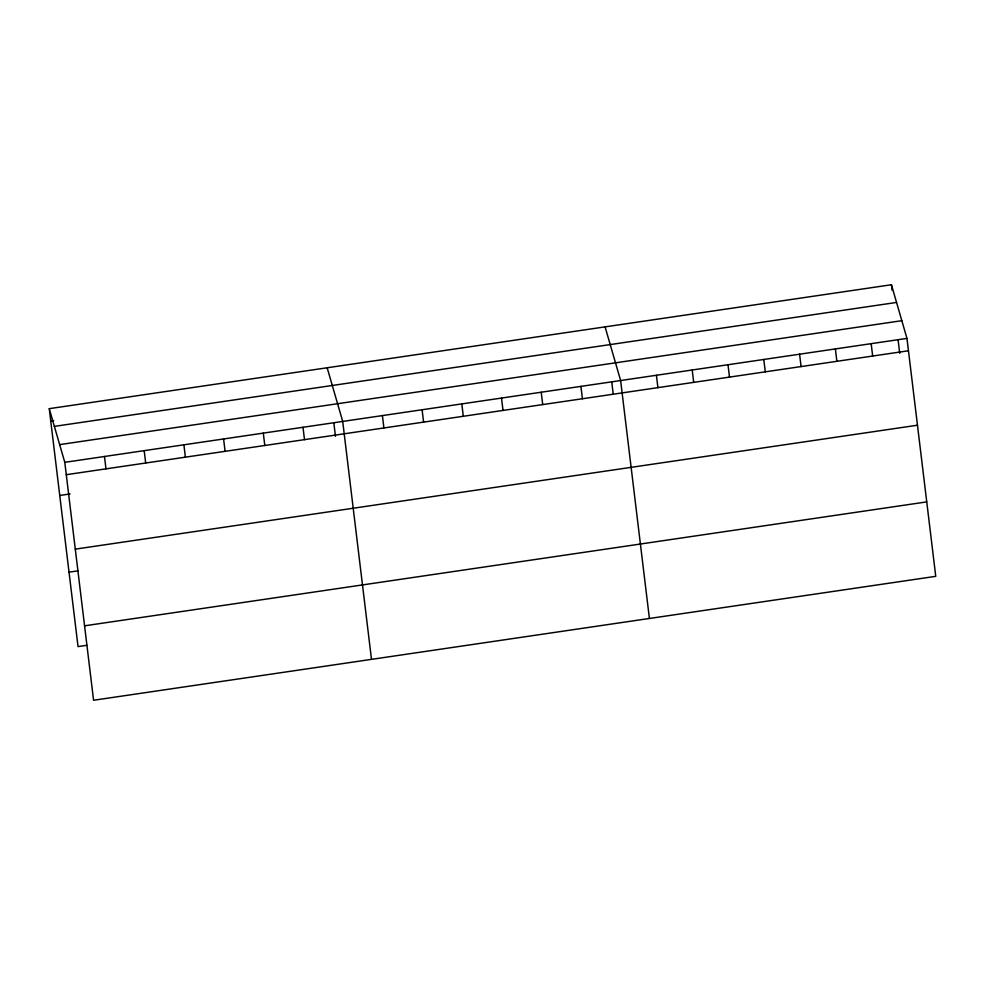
<?xml version="1.0" encoding="UTF-8"?>
<svg xmlns="http://www.w3.org/2000/svg" width="985" height="985" viewBox="0 0 985 985"><rect width="100%" height="100%" fill="white"/><g stroke="black" fill="none" stroke-linecap="round" stroke-linejoin="round"><path stroke-width="1.48" d="M49.25 408.664L891.425 284.739L906.963 338.397L935.75 576.336L93.575 700.261L64.788 462.334L49.25 408.664L78.037 646.603L86.865 645.298M50.752 421.038L53.682 420.607M54.372 426.382L896.547 302.444M59.666 444.617L901.829 320.691M64.788 462.334L906.963 338.397M66.291 474.696L908.453 350.771M59.753 495.467L70.046 493.953M75.291 549.137L917.466 425.212M69.036 572.162L77.852 570.869M84.575 625.82L926.737 501.894M605.086 326.872L620.624 380.542L649.411 618.469M327.168 367.774L342.706 421.432L371.493 659.359M891.425 284.739L892.09 290.243M898.061 339.64L899.724 353.319M871.171 343.666L872.661 356.041M835.379 348.936L836.868 361.31M799.586 354.206L801.076 366.568M763.794 359.476L765.283 371.837M728.001 364.733L729.491 377.107M692.209 370.003L693.699 382.377M656.416 375.273L657.906 387.634M611.722 381.774L613.199 393.926M580.916 386.379L582.418 398.753M541.221 392.227L542.71 404.589M501.513 398.063L503.015 410.437M461.805 403.912L463.307 416.273M422.109 409.748L423.599 422.122M382.402 415.596L383.904 427.958M333.804 422.676L335.466 436.343M302.998 427.281L304.5 439.642M263.303 433.117L264.793 445.491M223.595 438.965L225.097 451.327M183.9 444.801L185.389 457.175M144.192 450.65L145.694 463.012M104.484 456.486L105.986 468.86"/></g></svg>
